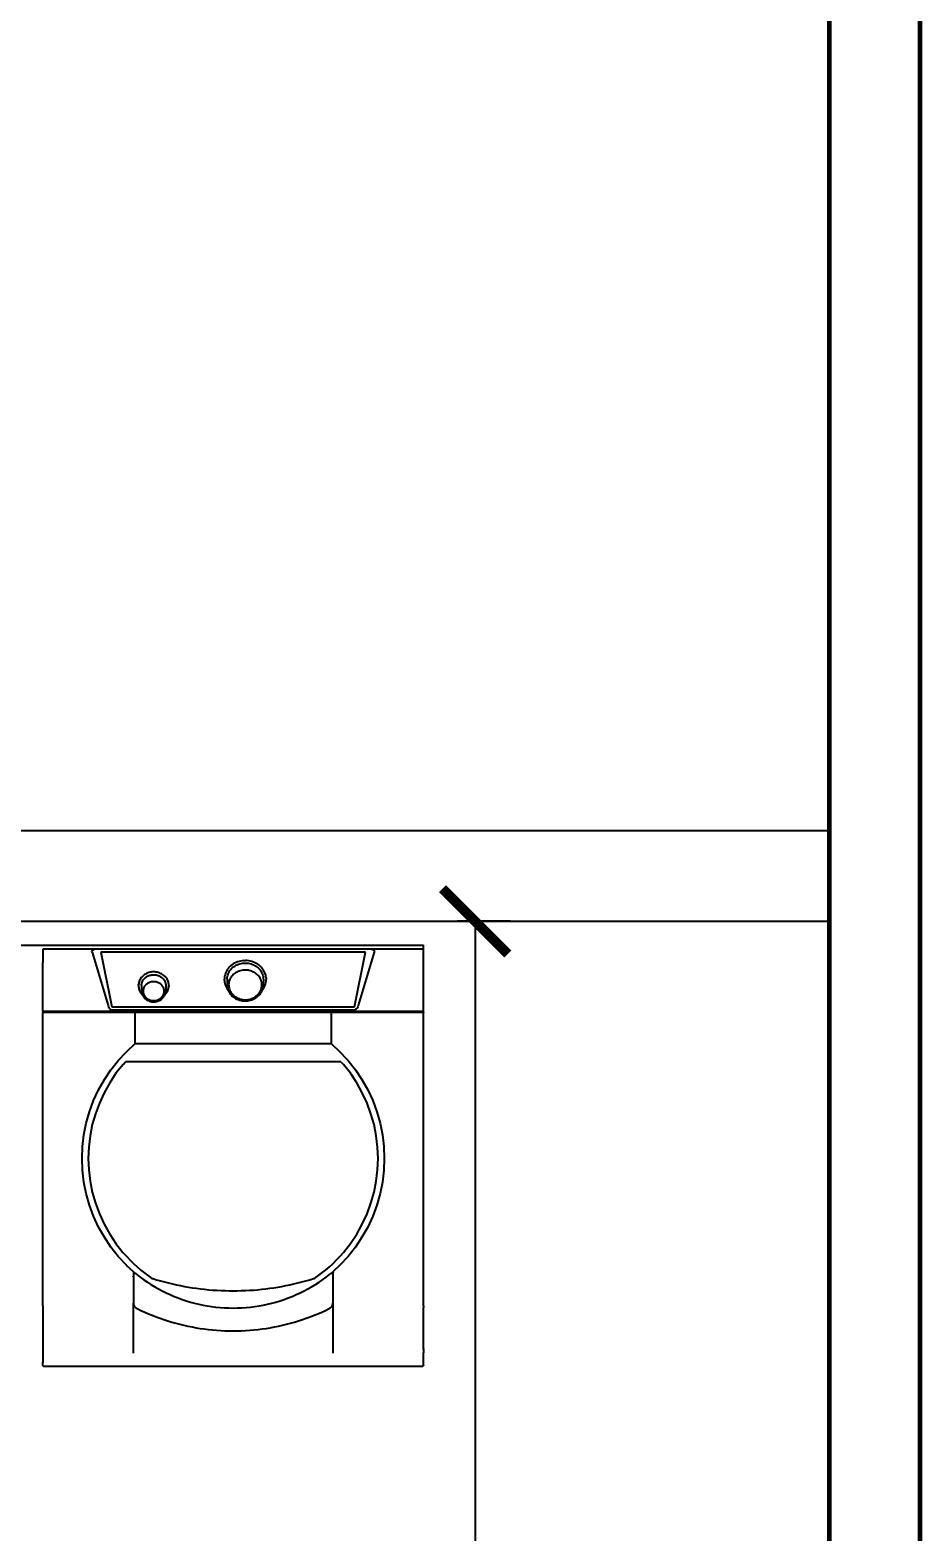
# Model space of a CAD drawing. Header units: metres. Extents: x 244.4 to 340.3, y -4.1 to 64.3.
# Drawn here: x 317.836 to 319.309, y 48.038 to 50.525 of the extents above; entities that cross this region are included whole.
import ezdxf

# ---------------------------------------------------------------- set-up
doc = ezdxf.new("R2010")
doc.units = ezdxf.units.M
doc.layers.get('Defpoints').update_dxf_attribs({"lineweight": 0})
doc.layers.add('A-WALL', color=6, linetype='Continuous', lineweight=60)
doc.layers.add('Edges', color=7, linetype='Continuous')
doc.styles.add('TEXTS', font='swissl.ttf')
doc.dimstyles.new('Copy of DIMTEXT', dxfattribs={"dimscale": 0.3, "dimtxt": 0.22, "dimasz": 0.18, "dimexe": 0.05, "dimexo": 0.05, "dimgap": 0.05, "dimtad": 0, "dimzin": 1, "dimdsep": 46, "dimtxsty": 'TEXTS', "dimblk": 'ARCHTICK', "dimcen": 0.1, "dimclrd": 256, "dimclre": 6, "dimclrt": 7, "dimadec": 0, "dimazin": 0, "dimtfac": 0.15, "dimtix": 1, "dimtofl": 0, "dimtmove": 1, "dimatfit": 3, "dimldrblk": 'OPEN', "dimfxl": 0, "dimtolj": 1, "dimtzin": 0, "dimarcsym": 0})

# ---------------------------------------------------------------- blocks, each defined once
blk = doc.blocks.new('Laundry Service Area pl')
at = {"layer": 'Edges'}
for p, q in [((4.1739, 3.0661), (4.8462, 3.0661)), ((4.2162, 3.0592), (4.2162, 3.0375)), ((4.2445, 3.0592), (4.2162, 3.0592)), ((4.2445, 3.0592), (4.2445, 3.0592)), ((4.3015, 3.0592), (4.2445, 3.0592)), ((4.2991, 3.0585), (4.3002, 3.059)), ((4.3002, 3.059), (4.3015, 3.0592)), ((4.7609, 3.0592), (4.3015, 3.0592)), ((4.7609, 3.0592), (4.7622, 3.059)), ((4.8245, 3.0592), (4.7609, 3.0592)), ((4.7622, 3.059), (4.7634, 3.0585)), ((4.8462, 3.0592), (4.8245, 3.0592)), ((4.8245, 3.0592), (4.8245, 3.0592)), ((4.8462, 3.0309), (4.8462, 3.0661)), ((4.2162, 3.0375), (4.2162, 3.0375)), ((4.2162, 2.9567), (4.2162, 3.0375)), ((4.2975, 3.0555), (4.2977, 3.0567)), ((4.2977, 3.0542), (4.2975, 3.0555)), ((4.2977, 3.0567), (4.2982, 3.0577)), ((4.2977, 3.0542), (4.3242, 2.9659)), ((4.2982, 3.0577), (4.2991, 3.0585)), ((4.3122, 3.0547), (4.3304, 2.9637)), ((4.3123, 3.0547), (4.3122, 3.0547)), ((4.3123, 3.0547), (4.3304, 2.9641)), ((4.7502, 3.0547), (4.3123, 3.0547)), ((4.5312, 3.0349), (4.529, 3.0334)), ((4.5335, 3.0362), (4.5312, 3.0349)), ((4.5359, 3.0374), (4.5335, 3.0362)), ((4.5383, 3.0384), (4.5359, 3.0374)), ((4.5379, 3.0337), (4.5401, 3.0345)), ((4.5409, 3.0392), (4.5383, 3.0384)), ((4.5401, 3.0345), (4.5423, 3.0352)), ((4.5435, 3.0398), (4.5409, 3.0392)), ((4.5423, 3.0352), (4.5445, 3.0358)), ((4.5462, 3.0403), (4.5435, 3.0398)), ((4.5445, 3.0358), (4.5469, 3.0362)), ((4.5489, 3.0405), (4.5462, 3.0403)), ((4.5469, 3.0362), (4.5492, 3.0364)), ((4.5489, 3.0405), (4.5516, 3.0406)), ((4.5492, 3.0364), (4.5512, 3.0365)), ((4.5512, 3.0365), (4.5516, 3.0365)), ((4.5543, 3.0405), (4.5516, 3.0406)), ((4.5516, 3.0365), (4.5539, 3.0364)), ((4.5539, 3.0364), (4.5562, 3.0361)), ((4.557, 3.0401), (4.5543, 3.0405)), ((4.5562, 3.0361), (4.5586, 3.0356)), ((4.5597, 3.0396), (4.557, 3.0401)), ((4.5586, 3.0356), (4.5608, 3.0351)), ((4.5623, 3.039), (4.5597, 3.0396)), ((4.5608, 3.0351), (4.563, 3.0343)), ((4.5648, 3.0381), (4.5623, 3.039)), ((4.563, 3.0343), (4.5651, 3.0334)), ((4.5673, 3.037), (4.5648, 3.0381)), ((4.5696, 3.0358), (4.5673, 3.037)), ((4.5719, 3.0345), (4.5696, 3.0358)), ((4.574, 3.0329), (4.5719, 3.0345)), ((4.732, 2.9637), (4.7502, 3.0547)), ((4.732, 2.9641), (4.7502, 3.0547)), ((4.7647, 3.0542), (4.7382, 2.9659)), ((4.7502, 3.0547), (4.7502, 3.0547)), ((4.7634, 3.0585), (4.7642, 3.0577)), ((4.7642, 3.0577), (4.7648, 3.0567)), ((4.7649, 3.0555), (4.7647, 3.0542)), ((4.7648, 3.0567), (4.7649, 3.0555)), ((4.3772, 3.0093), (4.3763, 3.0077)), ((4.3781, 3.0109), (4.3772, 3.0093)), ((4.3792, 3.0123), (4.3781, 3.0109)), ((4.3804, 3.0137), (4.3792, 3.0123)), ((4.3817, 3.015), (4.3804, 3.0137)), ((4.3832, 3.0162), (4.3817, 3.015)), ((4.3825, 3.0085), (4.3833, 3.0097)), ((4.3847, 3.0173), (4.3832, 3.0162)), ((4.3833, 3.0097), (4.3843, 3.0108)), ((4.3843, 3.0108), (4.3854, 3.0118)), ((4.3863, 3.0183), (4.3847, 3.0173)), ((4.3854, 3.0118), (4.3865, 3.0128)), ((4.388, 3.0192), (4.3863, 3.0183)), ((4.3865, 3.0128), (4.3877, 3.0137)), ((4.3877, 3.0137), (4.389, 3.0145)), ((4.3898, 3.02), (4.388, 3.0192)), ((4.389, 3.0145), (4.3904, 3.0152)), ((4.3917, 3.0206), (4.3898, 3.02)), ((4.3904, 3.0152), (4.3918, 3.0158)), ((4.3936, 3.0211), (4.3917, 3.0206)), ((4.3918, 3.0158), (4.3933, 3.0163)), ((4.3933, 3.0163), (4.3948, 3.0166)), ((4.3955, 3.0214), (4.3936, 3.0211)), ((4.3948, 3.0166), (4.3963, 3.0169)), ((4.3974, 3.0217), (4.3955, 3.0214)), ((4.3963, 3.0169), (4.3979, 3.0171)), ((4.3994, 3.0217), (4.3974, 3.0217)), ((4.3979, 3.0171), (4.3995, 3.0172)), ((4.4014, 3.0217), (4.3994, 3.0217)), ((4.3995, 3.0172), (4.401, 3.0171)), ((4.401, 3.0171), (4.4026, 3.017)), ((4.4033, 3.0215), (4.4014, 3.0217)), ((4.4026, 3.017), (4.4041, 3.0167)), ((4.4053, 3.0212), (4.4033, 3.0215)), ((4.4041, 3.0167), (4.4056, 3.0163)), ((4.4072, 3.0207), (4.4053, 3.0212)), ((4.4056, 3.0163), (4.4071, 3.0159)), ((4.4071, 3.0159), (4.4085, 3.0153)), ((4.409, 3.0201), (4.4072, 3.0207)), ((4.4085, 3.0153), (4.4099, 3.0146)), ((4.4108, 3.0194), (4.409, 3.0201)), ((4.4099, 3.0146), (4.4112, 3.0138)), ((4.4126, 3.0185), (4.4108, 3.0194)), ((4.4112, 3.0138), (4.4125, 3.013)), ((4.4125, 3.013), (4.4136, 3.012)), ((4.4142, 3.0176), (4.4126, 3.0185)), ((4.4136, 3.012), (4.4147, 3.011)), ((4.4158, 3.0165), (4.4142, 3.0176)), ((4.4147, 3.011), (4.4157, 3.0099)), ((4.4157, 3.0099), (4.4166, 3.0088)), ((4.4172, 3.0153), (4.4158, 3.0165)), ((4.4186, 3.014), (4.4172, 3.0153)), ((4.4198, 3.0126), (4.4186, 3.014)), ((4.4209, 3.0112), (4.4198, 3.0126)), ((4.4219, 3.0096), (4.4209, 3.0112)), ((4.4227, 3.008), (4.4219, 3.0096)), ((4.5167, 3.0124), (4.5166, 3.01)), ((4.5167, 3.0076), (4.5166, 3.01)), ((4.5171, 3.0148), (4.5167, 3.0124)), ((4.5177, 3.0172), (4.5171, 3.0148)), ((4.5184, 3.0195), (4.5177, 3.0172)), ((4.5194, 3.0218), (4.5184, 3.0195)), ((4.5206, 3.024), (4.5194, 3.0218)), ((4.5219, 3.0261), (4.5206, 3.024)), ((4.5212, 3.0099), (4.5213, 3.012)), ((4.5212, 3.0096), (4.5212, 3.0099)), ((4.5212, 3.0096), (4.5212, 3.001)), ((4.5213, 3.012), (4.5216, 3.0141)), ((4.5216, 3.0141), (4.5221, 3.0162)), ((4.5235, 3.0281), (4.5219, 3.0261)), ((4.5221, 3.0162), (4.5228, 3.0182)), ((4.5228, 3.0182), (4.5236, 3.0202)), ((4.5252, 3.03), (4.5235, 3.0281)), ((4.5236, 3.0202), (4.5246, 3.0221)), ((4.5246, 3.0221), (4.5258, 3.0239)), ((4.527, 3.0318), (4.5252, 3.03)), ((4.5259, 3.0099), (4.5252, 3.0081)), ((4.5258, 3.0239), (4.5271, 3.0257)), ((4.5269, 3.0117), (4.5259, 3.0099)), ((4.5279, 3.0133), (4.5269, 3.0117)), ((4.529, 3.0334), (4.527, 3.0318)), ((4.5271, 3.0257), (4.5286, 3.0273)), ((4.5292, 3.0149), (4.5279, 3.0133)), ((4.5286, 3.0273), (4.5302, 3.0288)), ((4.5305, 3.0164), (4.5292, 3.0149)), ((4.5302, 3.0288), (4.532, 3.0302)), ((4.532, 3.0178), (4.5305, 3.0164)), ((4.532, 3.0302), (4.5339, 3.0315)), ((4.5336, 3.0191), (4.532, 3.0178)), ((4.5353, 3.0203), (4.5336, 3.0191)), ((4.5339, 3.0315), (4.5358, 3.0327)), ((4.5371, 3.0214), (4.5353, 3.0203)), ((4.5358, 3.0327), (4.5379, 3.0337)), ((4.539, 3.0223), (4.5371, 3.0214)), ((4.541, 3.0231), (4.539, 3.0223)), ((4.543, 3.0237), (4.541, 3.0231)), ((4.5451, 3.0242), (4.543, 3.0237)), ((4.5472, 3.0246), (4.5451, 3.0242)), ((4.5494, 3.0248), (4.5472, 3.0246)), ((4.5515, 3.0248), (4.5494, 3.0248)), ((4.5537, 3.0247), (4.5515, 3.0248)), ((4.5558, 3.0245), (4.5537, 3.0247)), ((4.5579, 3.0241), (4.5558, 3.0245)), ((4.56, 3.0235), (4.5579, 3.0241)), ((4.562, 3.0229), (4.56, 3.0235)), ((4.564, 3.022), (4.562, 3.0229)), ((4.5659, 3.0211), (4.564, 3.022)), ((4.5651, 3.0334), (4.5672, 3.0323)), ((4.5676, 3.02), (4.5659, 3.0211)), ((4.5672, 3.0323), (4.5691, 3.0312)), ((4.5693, 3.0188), (4.5676, 3.02)), ((4.5691, 3.0312), (4.571, 3.0298)), ((4.5709, 3.0174), (4.5693, 3.0188)), ((4.5723, 3.016), (4.5709, 3.0174)), ((4.571, 3.0298), (4.5727, 3.0284)), ((4.5736, 3.0145), (4.5723, 3.016)), ((4.5727, 3.0284), (4.5743, 3.0268)), ((4.5748, 3.0128), (4.5736, 3.0145)), ((4.576, 3.0313), (4.574, 3.0329)), ((4.5743, 3.0268), (4.5757, 3.0252)), ((4.5759, 3.0112), (4.5748, 3.0128)), ((4.5757, 3.0252), (4.577, 3.0234)), ((4.5767, 3.0094), (4.5759, 3.0112)), ((4.5778, 3.0295), (4.576, 3.0313)), ((4.5775, 3.0076), (4.5767, 3.0094)), ((4.577, 3.0234), (4.5781, 3.0215)), ((4.5794, 3.0275), (4.5778, 3.0295)), ((4.5781, 3.0215), (4.5791, 3.0196)), ((4.5791, 3.0196), (4.5799, 3.0176)), ((4.5809, 3.0255), (4.5794, 3.0275)), ((4.5799, 3.0176), (4.5805, 3.0156)), ((4.5805, 3.0156), (4.5809, 3.0135)), ((4.5822, 3.0234), (4.5809, 3.0255)), ((4.5809, 3.0135), (4.5811, 3.0114)), ((4.5811, 3.0114), (4.5812, 3.0093)), ((4.5812, 3.0093), (4.5811, 3.0025)), ((4.5833, 3.0211), (4.5822, 3.0234)), ((4.5842, 3.0189), (4.5833, 3.0211)), ((4.585, 3.0165), (4.5842, 3.0189)), ((4.5855, 3.0141), (4.585, 3.0165)), ((4.5857, 3.0117), (4.5855, 3.0141)), ((4.5857, 3.0117), (4.5858, 3.0093)), ((4.5857, 3.0068), (4.5858, 3.0093)), ((4.8462, 3.0309), (4.8462, 3.0309)), ((4.8462, 2.9567), (4.8462, 3.0309)), ((4.3745, 2.9991), (4.3746, 3.0009)), ((4.3745, 2.9991), (4.3746, 2.9973)), ((4.3748, 3.0026), (4.3746, 3.0009)), ((4.3746, 2.9973), (4.3749, 2.9956)), ((4.3752, 3.0043), (4.3748, 3.0026)), ((4.3749, 2.9956), (4.3753, 2.9939)), ((4.3757, 3.006), (4.3752, 3.0043)), ((4.3753, 2.9939), (4.3758, 2.9922)), ((4.3763, 3.0077), (4.3757, 3.006)), ((4.3758, 2.9922), (4.3765, 2.9905)), ((4.3765, 2.9905), (4.3773, 2.9889)), ((4.3773, 2.9889), (4.3783, 2.9874)), ((4.3783, 2.9874), (4.3794, 2.9859)), ((4.3794, 2.9859), (4.3807, 2.9846)), ((4.3796, 2.9991), (4.3797, 3.0005)), ((4.3796, 2.9991), (4.3796, 2.9902)), ((4.3796, 2.9902), (4.3797, 2.9888)), ((4.3797, 3.0005), (4.3798, 3.0019)), ((4.3797, 2.9888), (4.3799, 2.9874)), ((4.3798, 3.0019), (4.3801, 3.0033)), ((4.3799, 2.9874), (4.3802, 2.986)), ((4.3801, 3.0033), (4.3805, 3.0047)), ((4.3802, 2.9859), (4.3802, 2.986)), ((4.3802, 2.9859), (4.3807, 2.9846)), ((4.3805, 3.0047), (4.3811, 3.006)), ((4.3807, 2.9846), (4.3812, 2.9833)), ((4.3811, 3.006), (4.3817, 3.0073)), ((4.3817, 3.0073), (4.3825, 3.0085)), ((4.3822, 2.991), (4.3821, 2.9898)), ((4.3821, 2.9898), (4.3822, 2.9885)), ((4.3823, 2.9922), (4.3822, 2.991)), ((4.3822, 2.9885), (4.3824, 2.9873)), ((4.3826, 2.9934), (4.3823, 2.9922)), ((4.3824, 2.9873), (4.3826, 2.9861)), ((4.3829, 2.9946), (4.3826, 2.9934)), ((4.3826, 2.9861), (4.383, 2.9849)), ((4.3834, 2.9958), (4.3829, 2.9946)), ((4.383, 2.9849), (4.3835, 2.9838)), ((4.384, 2.9969), (4.3834, 2.9958)), ((4.3846, 2.998), (4.384, 2.9969)), ((4.3854, 2.999), (4.3846, 2.998)), ((4.3862, 3), (4.3854, 2.999)), ((4.3871, 3.0009), (4.3862, 3)), ((4.3881, 3.0017), (4.3871, 3.0009)), ((4.3892, 3.0025), (4.3881, 3.0017)), ((4.3904, 3.0032), (4.3892, 3.0025)), ((4.3915, 3.0038), (4.3904, 3.0032)), ((4.3928, 3.0043), (4.3915, 3.0038)), ((4.3941, 3.0047), (4.3928, 3.0043)), ((4.3954, 3.0051), (4.3941, 3.0047)), ((4.3967, 3.0053), (4.3954, 3.0051)), ((4.3981, 3.0055), (4.3967, 3.0053)), ((4.3995, 3.0055), (4.3981, 3.0055)), ((4.4008, 3.0055), (4.3995, 3.0055)), ((4.4022, 3.0054), (4.4008, 3.0055)), ((4.4036, 3.0051), (4.4022, 3.0054)), ((4.4049, 3.0048), (4.4036, 3.0051)), ((4.4062, 3.0044), (4.4049, 3.0048)), ((4.4074, 3.0039), (4.4062, 3.0044)), ((4.4086, 3.0033), (4.4074, 3.0039)), ((4.4098, 3.0026), (4.4086, 3.0033)), ((4.4109, 3.0019), (4.4098, 3.0026)), ((4.4119, 3.001), (4.4109, 3.0019)), ((4.4128, 3.0002), (4.4119, 3.001)), ((4.4137, 2.9992), (4.4128, 3.0002)), ((4.4145, 2.9982), (4.4137, 2.9992)), ((4.4151, 2.9971), (4.4145, 2.9982)), ((4.4157, 2.996), (4.4151, 2.9971)), ((4.4162, 2.9949), (4.4157, 2.996)), ((4.4158, 2.984), (4.4163, 2.9852)), ((4.4166, 2.9937), (4.4162, 2.9949)), ((4.4163, 2.9852), (4.4167, 2.9864)), ((4.4166, 3.0088), (4.4174, 3.0075)), ((4.4169, 2.9925), (4.4166, 2.9937)), ((4.4167, 2.9864), (4.4169, 2.9876)), ((4.417, 2.9912), (4.4169, 2.9925)), ((4.4169, 2.9876), (4.4171, 2.9888)), ((4.4171, 2.99), (4.417, 2.9912)), ((4.4171, 2.9888), (4.4171, 2.99)), ((4.4174, 3.0075), (4.418, 3.0063)), ((4.418, 3.0063), (4.4186, 3.005)), ((4.4181, 2.9835), (4.4185, 2.9845)), ((4.4185, 2.9845), (4.4188, 2.9848)), ((4.4185, 2.9845), (4.4187, 2.9848)), ((4.4186, 3.005), (4.419, 3.0036)), ((4.4187, 2.9848), (4.4191, 2.9862)), ((4.4188, 2.9848), (4.42, 2.9862)), ((4.419, 3.0036), (4.4193, 3.0022)), ((4.4191, 2.9863), (4.4194, 2.9877)), ((4.4191, 2.9862), (4.4191, 2.9863)), ((4.4193, 3.0022), (4.4195, 3.0008)), ((4.4194, 2.9877), (4.4196, 2.9891)), ((4.4195, 3.0008), (4.4196, 2.9994)), ((4.4196, 2.9994), (4.4196, 2.9993)), ((4.4196, 2.9993), (4.4196, 2.9905)), ((4.4196, 2.9905), (4.4196, 2.9891)), ((4.42, 2.9862), (4.4211, 2.9877)), ((4.4211, 2.9877), (4.4221, 2.9893)), ((4.4221, 2.9893), (4.4229, 2.9909)), ((4.4234, 3.0064), (4.4227, 3.008)), ((4.4229, 2.9909), (4.4235, 2.9925)), ((4.424, 3.0047), (4.4234, 3.0064)), ((4.4235, 2.9925), (4.4241, 2.9942)), ((4.4244, 3.003), (4.424, 3.0047)), ((4.4241, 2.9942), (4.4244, 2.996)), ((4.4246, 3.0012), (4.4244, 3.003)), ((4.4244, 2.996), (4.4247, 2.9977)), ((4.4247, 2.9995), (4.4246, 3.0012)), ((4.4247, 2.9995), (4.4247, 2.9977)), ((4.5167, 3.0076), (4.517, 3.0051)), ((4.517, 3.0051), (4.5175, 3.0028)), ((4.5175, 3.0028), (4.5182, 3.0004)), ((4.5182, 3.0004), (4.5191, 2.9981)), ((4.5191, 2.9981), (4.5202, 2.9959)), ((4.5202, 2.9959), (4.5215, 2.9938)), ((4.5212, 3.001), (4.5213, 2.9989)), ((4.5213, 2.9989), (4.5215, 2.9968)), ((4.5215, 2.9968), (4.522, 2.9947)), ((4.5215, 2.9938), (4.5229, 2.9918)), ((4.522, 2.9947), (4.522, 2.9946)), ((4.522, 2.9946), (4.5226, 2.9927)), ((4.5226, 2.9926), (4.5226, 2.9927)), ((4.5226, 2.9926), (4.5229, 2.9918)), ((4.5229, 2.9918), (4.523, 2.9917)), ((4.523, 2.9917), (4.5234, 2.9906)), ((4.5234, 2.9906), (4.5244, 2.9887)), ((4.5238, 3.0025), (4.5237, 3.0005)), ((4.5237, 3.0005), (4.5238, 2.9986)), ((4.5241, 3.0044), (4.5238, 3.0025)), ((4.5238, 2.9986), (4.524, 2.9967)), ((4.524, 2.9967), (4.5244, 2.9948)), ((4.5246, 3.0063), (4.5241, 3.0044)), ((4.5244, 2.9948), (4.525, 2.9929)), ((4.5244, 2.9887), (4.5244, 2.9886)), ((4.5244, 2.9886), (4.5255, 2.9868)), ((4.5252, 3.0081), (4.5246, 3.0063)), ((4.525, 2.9929), (4.5257, 2.9911)), ((4.5255, 2.9868), (4.5256, 2.9868)), ((4.5256, 2.9868), (4.5268, 2.9851)), ((4.5257, 2.9911), (4.5266, 2.9893)), ((4.5266, 2.9893), (4.5276, 2.9876)), ((4.5268, 2.9851), (4.5282, 2.9834)), ((4.5276, 2.9876), (4.5288, 2.986)), ((4.5288, 2.986), (4.5301, 2.9845)), ((4.5301, 2.9845), (4.5315, 2.9831)), ((4.5719, 2.9841), (4.5733, 2.9856)), ((4.5733, 2.9856), (4.5745, 2.9871)), ((4.5738, 2.9829), (4.5752, 2.9845)), ((4.5745, 2.9871), (4.5756, 2.9888)), ((4.5752, 2.9845), (4.5753, 2.9846)), ((4.5753, 2.9846), (4.5765, 2.9862)), ((4.5756, 2.9888), (4.5765, 2.9906)), ((4.5765, 2.9906), (4.5773, 2.9924)), ((4.5765, 2.9862), (4.5766, 2.9863)), ((4.5766, 2.9863), (4.5778, 2.9881)), ((4.5773, 2.9924), (4.5779, 2.9942)), ((4.578, 3.0057), (4.5775, 3.0076)), ((4.5778, 2.9881), (4.5788, 2.99)), ((4.5779, 2.9942), (4.5783, 2.9961)), ((4.5784, 3.0038), (4.578, 3.0057)), ((4.5783, 2.9961), (4.5786, 2.998)), ((4.5787, 3.0019), (4.5784, 3.0038)), ((4.5786, 2.998), (4.5787, 3)), ((4.5787, 3), (4.5787, 3.0019)), ((4.5788, 2.99), (4.5796, 2.9919)), ((4.5796, 2.992), (4.5803, 2.994)), ((4.5796, 2.992), (4.5805, 2.9932)), ((4.5796, 2.992), (4.5796, 2.9919)), ((4.5808, 2.9962), (4.5803, 2.9941)), ((4.5803, 2.9941), (4.5803, 2.994)), ((4.5805, 2.9932), (4.5819, 2.9953)), ((4.5808, 2.9962), (4.5811, 2.9982)), ((4.5811, 3.0025), (4.5811, 3.0024)), ((4.5812, 3.0006), (4.5811, 3.0024)), ((4.5812, 3.0003), (4.5811, 2.9983)), ((4.5811, 2.9982), (4.5811, 2.9983)), ((4.5812, 3.0006), (4.5812, 3.0004)), ((4.5812, 3.0004), (4.5812, 3.0003)), ((4.5819, 2.9953), (4.583, 2.9975)), ((4.583, 2.9975), (4.584, 2.9997)), ((4.584, 2.9997), (4.5848, 3.0021)), ((4.5848, 3.0021), (4.5853, 3.0044)), ((4.5853, 3.0044), (4.5857, 3.0068)), ((4.3242, 2.9659), (4.3248, 2.9642)), ((4.3248, 2.9642), (4.3256, 2.9625)), ((4.3256, 2.9625), (4.3266, 2.9611)), ((4.3266, 2.9611), (4.3275, 2.9601)), ((4.3275, 2.9601), (4.3285, 2.9594)), ((4.3285, 2.9594), (4.3294, 2.9592)), ((4.3304, 2.9641), (4.732, 2.9641)), ((4.3304, 2.9637), (4.3304, 2.9641)), ((4.3304, 2.9637), (4.732, 2.9637)), ((4.3812, 2.9833), (4.3819, 2.982)), ((4.3819, 2.982), (4.382, 2.9819)), ((4.382, 2.9819), (4.3827, 2.9808)), ((4.3827, 2.9808), (4.3828, 2.9807)), ((4.3828, 2.9807), (4.3836, 2.9796)), ((4.3835, 2.9838), (4.3841, 2.9827)), ((4.3836, 2.9796), (4.3845, 2.9785)), ((4.3841, 2.9827), (4.3848, 2.9816)), ((4.3845, 2.9785), (4.3856, 2.9775)), ((4.3848, 2.9816), (4.3855, 2.9806)), ((4.3855, 2.9806), (4.3864, 2.9796)), ((4.3856, 2.9775), (4.3868, 2.9766)), ((4.3864, 2.9796), (4.3873, 2.9787)), ((4.3868, 2.9766), (4.3868, 2.9765)), ((4.3868, 2.9765), (4.388, 2.9757)), ((4.3873, 2.9787), (4.3884, 2.9779)), ((4.388, 2.9757), (4.3881, 2.9757)), ((4.3881, 2.9757), (4.3894, 2.9749)), ((4.3884, 2.9779), (4.3894, 2.9772)), ((4.3894, 2.9772), (4.3906, 2.9765)), ((4.3894, 2.9749), (4.3907, 2.9742)), ((4.3906, 2.9765), (4.3918, 2.9759)), ((4.3907, 2.9742), (4.3922, 2.9736)), ((4.3918, 2.9759), (4.393, 2.9754)), ((4.3922, 2.9736), (4.3936, 2.9732)), ((4.393, 2.9754), (4.3943, 2.975)), ((4.3936, 2.9732), (4.3951, 2.9728)), ((4.3943, 2.975), (4.3957, 2.9746)), ((4.3951, 2.9728), (4.3967, 2.9725)), ((4.3957, 2.9746), (4.397, 2.9744)), ((4.3967, 2.9725), (4.3982, 2.9724)), ((4.397, 2.9744), (4.3984, 2.9743)), ((4.3982, 2.9724), (4.3998, 2.9723)), ((4.3984, 2.9743), (4.3998, 2.9742)), ((4.3998, 2.9742), (4.4011, 2.9743)), ((4.3998, 2.9723), (4.4013, 2.9724)), ((4.4011, 2.9743), (4.4025, 2.9745)), ((4.4013, 2.9724), (4.4029, 2.9726)), ((4.4025, 2.9745), (4.4038, 2.9747)), ((4.4029, 2.9726), (4.4044, 2.9729)), ((4.4038, 2.9747), (4.4052, 2.975)), ((4.4044, 2.9729), (4.4059, 2.9733)), ((4.4052, 2.975), (4.4064, 2.9755)), ((4.4059, 2.9733), (4.4074, 2.9738)), ((4.4064, 2.9755), (4.4077, 2.976)), ((4.4074, 2.9738), (4.4088, 2.9744)), ((4.4077, 2.976), (4.4089, 2.9766)), ((4.4088, 2.9744), (4.4101, 2.975)), ((4.4089, 2.9766), (4.41, 2.9773)), ((4.41, 2.9773), (4.4111, 2.9781)), ((4.4101, 2.975), (4.4102, 2.9751)), ((4.4102, 2.9751), (4.4114, 2.9758)), ((4.4111, 2.9781), (4.4121, 2.9789)), ((4.4115, 2.9759), (4.4114, 2.9758)), ((4.4115, 2.9759), (4.4127, 2.9767)), ((4.4121, 2.9789), (4.413, 2.9798)), ((4.4127, 2.9767), (4.4138, 2.9777)), ((4.413, 2.9798), (4.4139, 2.9808)), ((4.4138, 2.9777), (4.4149, 2.9787)), ((4.4139, 2.9808), (4.4146, 2.9818)), ((4.4146, 2.9818), (4.4153, 2.9829)), ((4.4149, 2.9787), (4.4158, 2.9798)), ((4.4153, 2.9829), (4.4158, 2.984)), ((4.4158, 2.9798), (4.4159, 2.9798)), ((4.4159, 2.9798), (4.4166, 2.981)), ((4.4166, 2.981), (4.4167, 2.981)), ((4.4167, 2.981), (4.4175, 2.9822)), ((4.4175, 2.9822), (4.4181, 2.9835)), ((4.5282, 2.9834), (4.5298, 2.9818)), ((4.5298, 2.9818), (4.5315, 2.9804)), ((4.5315, 2.9831), (4.5331, 2.9817)), ((4.5315, 2.9804), (4.5333, 2.9791)), ((4.5331, 2.9817), (4.5348, 2.9805)), ((4.5333, 2.9791), (4.5353, 2.9779)), ((4.5348, 2.9805), (4.5366, 2.9794)), ((4.5353, 2.9778), (4.5353, 2.9779)), ((4.5353, 2.9778), (4.5374, 2.9768)), ((4.5366, 2.9794), (4.5384, 2.9785)), ((4.5374, 2.9768), (4.5395, 2.9759)), ((4.5384, 2.9785), (4.5404, 2.9776)), ((4.5395, 2.9759), (4.5417, 2.9752)), ((4.5404, 2.9776), (4.5424, 2.9769)), ((4.5417, 2.9752), (4.5439, 2.9746)), ((4.5424, 2.9769), (4.5445, 2.9764)), ((4.5439, 2.9746), (4.5462, 2.9741)), ((4.5445, 2.9764), (4.5466, 2.976)), ((4.5462, 2.9741), (4.5485, 2.9739)), ((4.5466, 2.976), (4.5487, 2.9757)), ((4.5485, 2.9739), (4.5509, 2.9738)), ((4.5487, 2.9757), (4.5509, 2.9756)), ((4.5509, 2.9756), (4.5531, 2.9757)), ((4.5509, 2.9738), (4.5532, 2.9738)), ((4.5531, 2.9757), (4.5552, 2.9759)), ((4.5532, 2.9738), (4.5555, 2.974)), ((4.5552, 2.9759), (4.5573, 2.9763)), ((4.5555, 2.974), (4.5579, 2.9744)), ((4.5573, 2.9763), (4.5594, 2.9768)), ((4.5579, 2.9744), (4.5601, 2.975)), ((4.5594, 2.9768), (4.5614, 2.9774)), ((4.5601, 2.975), (4.5623, 2.9757)), ((4.5614, 2.9774), (4.5634, 2.9782)), ((4.5623, 2.9757), (4.5645, 2.9765)), ((4.5634, 2.9782), (4.5653, 2.9791)), ((4.5645, 2.9765), (4.5665, 2.9775)), ((4.5653, 2.9791), (4.5671, 2.9802)), ((4.5665, 2.9775), (4.5685, 2.9787)), ((4.5671, 2.9802), (4.5688, 2.9814)), ((4.5685, 2.9787), (4.5704, 2.98)), ((4.5685, 2.9787), (4.5685, 2.9787)), ((4.5688, 2.9814), (4.5704, 2.9826)), ((4.5704, 2.9826), (4.5719, 2.9841)), ((4.5704, 2.98), (4.5722, 2.9814)), ((4.5722, 2.9814), (4.5738, 2.9829)), ((4.732, 2.9637), (4.732, 2.9641)), ((4.7339, 2.9594), (4.733, 2.9592)), ((4.7349, 2.9601), (4.7339, 2.9594)), ((4.7359, 2.9611), (4.7349, 2.9601)), ((4.7368, 2.9625), (4.7359, 2.9611)), ((4.7376, 2.9642), (4.7368, 2.9625)), ((4.7382, 2.9659), (4.7376, 2.9642)), ((4.2162, 2.9567), (4.8462, 2.9567)), ((4.2162, 2.9567), (4.2162, 2.9555)), ((4.2162, 2.9555), (4.2162, 2.9544)), ((4.2162, 2.9544), (4.2163, 2.9547)), ((4.2162, 2.9542), (4.2162, 2.9544)), ((4.2162, 2.9542), (4.2162, 2.9527)), ((4.2162, 2.4689), (4.2162, 2.9527)), ((4.2163, 2.9547), (4.2165, 2.9549)), ((4.2165, 2.9549), (4.2167, 2.9551)), ((4.2167, 2.9551), (4.217, 2.9552)), ((4.217, 2.9552), (4.2172, 2.9552)), ((4.2172, 2.9552), (4.3688, 2.9552)), ((4.3294, 2.9592), (4.733, 2.9592)), ((4.3688, 2.9552), (4.6937, 2.9552)), ((4.3688, 2.9031), (4.3688, 2.9552)), ((4.6937, 2.9552), (4.8452, 2.9552)), ((4.6937, 2.9031), (4.6937, 2.9552)), ((4.8455, 2.9552), (4.8452, 2.9552)), ((4.8455, 2.9552), (4.8457, 2.9551)), ((4.8459, 2.9549), (4.8457, 2.9551)), ((4.8459, 2.9549), (4.8461, 2.9547)), ((4.8462, 2.9544), (4.8461, 2.9547)), ((4.8462, 2.9554), (4.8462, 2.9567)), ((4.8462, 2.9544), (4.8462, 2.9554)), ((4.8462, 2.9544), (4.8462, 2.9542)), ((4.8462, 2.9525), (4.8462, 2.9542)), ((4.8462, 2.4689), (4.8462, 2.9525)), ((4.3411, 2.8753), (4.3544, 2.8897)), ((4.3544, 2.8897), (4.3688, 2.9031)), ((4.3688, 2.9031), (4.48, 2.9031)), ((4.48, 2.9031), (4.6937, 2.9031)), ((4.6937, 2.9029), (4.6937, 2.9031)), ((4.6937, 2.9029), (4.708, 2.8897)), ((4.708, 2.8897), (4.7179, 2.879)), ((4.318, 2.8436), (4.3289, 2.8599)), ((4.3289, 2.8599), (4.3393, 2.8731)), ((4.3489, 2.8687), (4.3372, 2.8539)), ((4.3393, 2.8731), (4.3411, 2.8753)), ((4.3489, 2.8687), (4.3529, 2.8731)), ((4.7095, 2.8731), (4.3529, 2.8731)), ((4.7095, 2.8731), (4.7136, 2.8687)), ((4.7252, 2.8539), (4.7136, 2.8687)), ((4.7179, 2.879), (4.7213, 2.8753)), ((4.7213, 2.8753), (4.7231, 2.8731)), ((4.7231, 2.8731), (4.7335, 2.8599)), ((4.7335, 2.8599), (4.7444, 2.8436)), ((4.3084, 2.8264), (4.318, 2.8436)), ((4.3268, 2.8382), (4.3176, 2.8218)), ((4.3372, 2.8539), (4.3268, 2.8382)), ((4.7357, 2.8382), (4.7252, 2.8539)), ((4.7449, 2.8218), (4.7357, 2.8382)), ((4.7444, 2.8436), (4.754, 2.8264)), ((4.3002, 2.8086), (4.3084, 2.8264)), ((4.3176, 2.8218), (4.3097, 2.8047)), ((4.7528, 2.8047), (4.7449, 2.8218)), ((4.754, 2.8264), (4.7622, 2.8086)), ((4.2881, 2.7713), (4.2934, 2.7902)), ((4.2934, 2.7902), (4.3002, 2.8086)), ((4.3032, 2.787), (4.298, 2.7689)), ((4.3097, 2.8047), (4.3032, 2.787)), ((4.7593, 2.787), (4.7528, 2.8047)), ((4.7644, 2.7689), (4.7593, 2.787)), ((4.7622, 2.8086), (4.769, 2.7902)), ((4.769, 2.7902), (4.7743, 2.7713)), ((4.2843, 2.752), (4.2881, 2.7713)), ((4.298, 2.7689), (4.2944, 2.7504)), ((4.7681, 2.7504), (4.7644, 2.7689)), ((4.7743, 2.7713), (4.7782, 2.752)), ((4.282, 2.7326), (4.2843, 2.752)), ((4.2944, 2.7504), (4.2922, 2.7317)), ((4.7703, 2.7317), (4.7681, 2.7504)), ((4.7782, 2.752), (4.7805, 2.7326)), ((4.2812, 2.7129), (4.282, 2.7326)), ((4.282, 2.6933), (4.2812, 2.7129)), ((4.2922, 2.7317), (4.2914, 2.7129)), ((4.2914, 2.7129), (4.2922, 2.6941)), ((4.771, 2.7129), (4.7703, 2.7317)), ((4.7703, 2.6941), (4.771, 2.7129)), ((4.7805, 2.7326), (4.7812, 2.7129)), ((4.7812, 2.7129), (4.7805, 2.6933)), ((4.2843, 2.6738), (4.282, 2.6933)), ((4.2922, 2.6941), (4.2944, 2.6754)), ((4.7681, 2.6754), (4.7703, 2.6941)), ((4.7805, 2.6933), (4.7782, 2.6738)), ((4.2881, 2.6546), (4.2843, 2.6738)), ((4.2944, 2.6754), (4.298, 2.657)), ((4.7644, 2.657), (4.7681, 2.6754)), ((4.7782, 2.6738), (4.7743, 2.6546)), ((4.2934, 2.6357), (4.2881, 2.6546)), ((4.298, 2.657), (4.3032, 2.6388)), ((4.3032, 2.6388), (4.3097, 2.6212)), ((4.7528, 2.6212), (4.7593, 2.6388)), ((4.7593, 2.6388), (4.7644, 2.657)), ((4.7743, 2.6546), (4.769, 2.6357)), ((4.3002, 2.6173), (4.2934, 2.6357)), ((4.3084, 2.5994), (4.3002, 2.6173)), ((4.3097, 2.6212), (4.3176, 2.6041)), ((4.7449, 2.6041), (4.7528, 2.6212)), ((4.7622, 2.6173), (4.754, 2.5994)), ((4.769, 2.6357), (4.7622, 2.6173)), ((4.318, 2.5823), (4.3084, 2.5994)), ((4.3176, 2.6041), (4.3268, 2.5876)), ((4.3268, 2.5876), (4.3372, 2.572)), ((4.7252, 2.572), (4.7357, 2.5876)), ((4.7357, 2.5876), (4.7449, 2.6041)), ((4.754, 2.5994), (4.7444, 2.5823)), ((4.3289, 2.566), (4.318, 2.5823)), ((4.3411, 2.5506), (4.3289, 2.566)), ((4.3372, 2.572), (4.3487, 2.5574)), ((4.7137, 2.5574), (4.7252, 2.572)), ((4.7335, 2.566), (4.7213, 2.5506)), ((4.7444, 2.5823), (4.7335, 2.566)), ((4.3544, 2.5361), (4.3411, 2.5506)), ((4.3487, 2.5574), (4.3544, 2.551)), ((4.3544, 2.551), (4.3601, 2.545)), ((4.3601, 2.545), (4.366, 2.5392)), ((4.366, 2.5392), (4.3721, 2.5336)), ((4.6904, 2.5336), (4.6965, 2.5392)), ((4.6965, 2.5392), (4.7024, 2.545)), ((4.7024, 2.545), (4.7081, 2.551)), ((4.7213, 2.5506), (4.708, 2.5361)), ((4.7081, 2.551), (4.7137, 2.5574)), ((4.3544, 2.5361), (4.3547, 2.5358)), ((4.3662, 2.5252), (4.3547, 2.5358)), ((4.3655, 2.5242), (4.3662, 2.5234)), ((4.3662, 2.5176), (4.3655, 2.5184)), ((4.3662, 2.5252), (4.3664, 2.5251)), ((4.3662, 2.5252), (4.3662, 2.5234)), ((4.3662, 2.5234), (4.3662, 2.5176)), ((4.3662, 2.5176), (4.3662, 2.4731)), ((4.3669, 2.5246), (4.3664, 2.5251)), ((4.3669, 2.5247), (4.3677, 2.524)), ((4.3669, 2.5246), (4.3677, 2.524)), ((4.3677, 2.524), (4.3687, 2.5232)), ((4.3687, 2.5232), (4.3699, 2.5222)), ((4.3699, 2.5222), (4.3712, 2.5212)), ((4.3712, 2.5212), (4.3718, 2.5207)), ((4.3718, 2.5207), (4.3775, 2.5163)), ((4.3721, 2.5336), (4.3784, 2.5282)), ((4.3775, 2.5163), (4.3833, 2.5121)), ((4.3784, 2.5282), (4.3848, 2.523)), ((4.3833, 2.5121), (4.3892, 2.5081)), ((4.3848, 2.523), (4.3915, 2.5181)), ((4.3915, 2.5181), (4.3968, 2.5144)), ((4.3968, 2.5144), (4.3981, 2.514)), ((4.3981, 2.514), (4.4045, 2.512)), ((4.4045, 2.512), (4.411, 2.5102)), ((4.6514, 2.5102), (4.6579, 2.512)), ((4.6579, 2.512), (4.6644, 2.514)), ((4.6644, 2.514), (4.6657, 2.5144)), ((4.6657, 2.5144), (4.6709, 2.5181)), ((4.6709, 2.5181), (4.6776, 2.523)), ((4.6733, 2.5081), (4.6792, 2.5121)), ((4.6776, 2.523), (4.6841, 2.5282)), ((4.6792, 2.5121), (4.685, 2.5163)), ((4.6841, 2.5282), (4.6904, 2.5336)), ((4.685, 2.5163), (4.6907, 2.5207)), ((4.6907, 2.5207), (4.6912, 2.5212)), ((4.6912, 2.5212), (4.6925, 2.5222)), ((4.6925, 2.5222), (4.6937, 2.5232)), ((4.6937, 2.5232), (4.6948, 2.524)), ((4.6948, 2.524), (4.6955, 2.5247)), ((4.6955, 2.5247), (4.696, 2.5251)), ((4.6962, 2.5252), (4.696, 2.5251)), ((4.708, 2.5361), (4.6962, 2.5252)), ((4.6962, 2.5234), (4.6962, 2.5252)), ((4.6962, 2.5234), (4.6967, 2.5239)), ((4.6962, 2.5234), (4.6962, 2.5176)), ((4.6967, 2.5181), (4.6962, 2.5176)), ((4.6962, 2.5176), (4.6962, 2.4731)), ((4.697, 2.5242), (4.6972, 2.5245)), ((4.6972, 2.5187), (4.697, 2.5184)), ((4.3892, 2.5081), (4.3952, 2.5042)), ((4.3952, 2.5042), (4.4013, 2.5005)), ((4.4013, 2.5005), (4.4076, 2.497)), ((4.4076, 2.497), (4.4139, 2.4936)), ((4.411, 2.5102), (4.4176, 2.5084)), ((4.4139, 2.4936), (4.4203, 2.4904)), ((4.4176, 2.5084), (4.4241, 2.5068)), ((4.4203, 2.4904), (4.4268, 2.4874)), ((4.4241, 2.5068), (4.4307, 2.5052)), ((4.4268, 2.4874), (4.4334, 2.4846)), ((4.4307, 2.5052), (4.4373, 2.5037)), ((4.4373, 2.5037), (4.4439, 2.5024)), ((4.4439, 2.5024), (4.4506, 2.5011)), ((4.4506, 2.5011), (4.4572, 2.4999)), ((4.4572, 2.4999), (4.4639, 2.4989)), ((4.4639, 2.4989), (4.4706, 2.4979)), ((4.4706, 2.4979), (4.4773, 2.497)), ((4.4773, 2.497), (4.484, 2.4963)), ((4.484, 2.4963), (4.4907, 2.4956)), ((4.4907, 2.4956), (4.4975, 2.495)), ((4.4975, 2.495), (4.5042, 2.4946)), ((4.5042, 2.4946), (4.5109, 2.4942)), ((4.5109, 2.4942), (4.5177, 2.494)), ((4.5177, 2.494), (4.5245, 2.4938)), ((4.5245, 2.4938), (4.5312, 2.4938)), ((4.5312, 2.4938), (4.538, 2.4938)), ((4.538, 2.4938), (4.5447, 2.494)), ((4.5447, 2.494), (4.5515, 2.4942)), ((4.5515, 2.4942), (4.5582, 2.4946)), ((4.5582, 2.4946), (4.565, 2.495)), ((4.565, 2.495), (4.5717, 2.4956)), ((4.5717, 2.4956), (4.5784, 2.4963)), ((4.5784, 2.4963), (4.5852, 2.497)), ((4.5852, 2.497), (4.5919, 2.4979)), ((4.5919, 2.4979), (4.5985, 2.4989)), ((4.5985, 2.4989), (4.6052, 2.4999)), ((4.6052, 2.4999), (4.6119, 2.5011)), ((4.6119, 2.5011), (4.6185, 2.5024)), ((4.6185, 2.5024), (4.6251, 2.5037)), ((4.6251, 2.5037), (4.6317, 2.5052)), ((4.629, 2.4846), (4.6356, 2.4874)), ((4.6317, 2.5052), (4.6383, 2.5068)), ((4.6356, 2.4874), (4.6421, 2.4904)), ((4.6383, 2.5068), (4.6449, 2.5084)), ((4.6421, 2.4904), (4.6485, 2.4936)), ((4.6449, 2.5084), (4.6514, 2.5102)), ((4.6485, 2.4936), (4.6549, 2.497)), ((4.6549, 2.497), (4.6611, 2.5005)), ((4.6611, 2.5005), (4.6672, 2.5042)), ((4.6672, 2.5042), (4.6733, 2.5081)), ((4.2162, 2.4689), (4.2162, 2.4662)), ((4.2162, 2.4662), (4.2162, 2.3984)), ((4.3662, 2.4731), (4.3664, 2.4715)), ((4.3662, 2.3904), (4.3662, 2.4731)), ((4.3669, 2.4699), (4.3664, 2.4715)), ((4.3677, 2.4684), (4.3669, 2.4699)), ((4.3687, 2.467), (4.3677, 2.4684)), ((4.3699, 2.4658), (4.3687, 2.467)), ((4.3699, 2.4658), (4.3712, 2.465)), ((4.3712, 2.465), (4.3723, 2.4644)), ((4.3723, 2.4644), (4.3785, 2.4614)), ((4.4334, 2.4846), (4.4401, 2.482)), ((4.4401, 2.482), (4.4468, 2.4795)), ((4.4468, 2.4795), (4.4536, 2.4772)), ((4.4536, 2.4772), (4.4605, 2.4752)), ((4.4605, 2.4752), (4.4674, 2.4733)), ((4.4674, 2.4733), (4.4744, 2.4716)), ((4.4744, 2.4716), (4.4814, 2.4701)), ((4.4814, 2.4701), (4.4884, 2.4688)), ((4.4884, 2.4688), (4.4955, 2.4677)), ((4.4955, 2.4677), (4.5026, 2.4668)), ((4.5026, 2.4668), (4.5097, 2.4661)), ((4.5097, 2.4661), (4.5169, 2.4656)), ((4.5169, 2.4656), (4.524, 2.4653)), ((4.524, 2.4653), (4.5312, 2.4652)), ((4.5312, 2.4652), (4.5384, 2.4653)), ((4.5384, 2.4653), (4.5455, 2.4656)), ((4.5455, 2.4656), (4.5527, 2.4661)), ((4.5527, 2.4661), (4.5598, 2.4668)), ((4.5598, 2.4668), (4.5669, 2.4677)), ((4.5669, 2.4677), (4.574, 2.4688)), ((4.574, 2.4688), (4.5811, 2.4701)), ((4.5811, 2.4701), (4.5881, 2.4716)), ((4.5881, 2.4716), (4.595, 2.4733)), ((4.595, 2.4733), (4.602, 2.4752)), ((4.602, 2.4752), (4.6088, 2.4772)), ((4.6088, 2.4772), (4.6156, 2.4795)), ((4.6156, 2.4795), (4.6224, 2.482)), ((4.6224, 2.482), (4.629, 2.4846)), ((4.6839, 2.4614), (4.6901, 2.4644)), ((4.6901, 2.4644), (4.6912, 2.465)), ((4.6925, 2.4658), (4.6912, 2.465)), ((4.6937, 2.467), (4.6925, 2.4658)), ((4.6948, 2.4684), (4.6937, 2.467)), ((4.6948, 2.4684), (4.6955, 2.4699)), ((4.696, 2.4715), (4.6955, 2.4699)), ((4.696, 2.4715), (4.6962, 2.4731)), ((4.6962, 2.4731), (4.6962, 2.3904)), ((4.8462, 2.4689), (4.8462, 2.4662)), ((4.8462, 2.3984), (4.8462, 2.4662)), ((4.3785, 2.4614), (4.3848, 2.4586)), ((4.3848, 2.4586), (4.391, 2.4558)), ((4.391, 2.4558), (4.3974, 2.4532)), ((4.3974, 2.4532), (4.4038, 2.4508)), ((4.4038, 2.4508), (4.4102, 2.4484)), ((4.4102, 2.4484), (4.4167, 2.4462)), ((4.4167, 2.4462), (4.4232, 2.444)), ((4.4232, 2.444), (4.4298, 2.442)), ((4.4298, 2.442), (4.4364, 2.4402)), ((4.4364, 2.4402), (4.443, 2.4384)), ((4.443, 2.4384), (4.4497, 2.4368)), ((4.6128, 2.4368), (4.6194, 2.4384)), ((4.6194, 2.4384), (4.6261, 2.4402)), ((4.6261, 2.4402), (4.6327, 2.442)), ((4.6327, 2.442), (4.6392, 2.444)), ((4.6392, 2.444), (4.6457, 2.4462)), ((4.6457, 2.4462), (4.6522, 2.4484)), ((4.6522, 2.4484), (4.6587, 2.4508)), ((4.6587, 2.4508), (4.665, 2.4532)), ((4.665, 2.4532), (4.6714, 2.4558)), ((4.6714, 2.4558), (4.6777, 2.4586)), ((4.6777, 2.4586), (4.6839, 2.4614)), ((4.4497, 2.4368), (4.4564, 2.4353)), ((4.4564, 2.4353), (4.4631, 2.434)), ((4.4631, 2.434), (4.4698, 2.4327)), ((4.4698, 2.4327), (4.4766, 2.4316)), ((4.4766, 2.4316), (4.4834, 2.4307)), ((4.4834, 2.4307), (4.4902, 2.4298)), ((4.4902, 2.4298), (4.497, 2.4291)), ((4.497, 2.4291), (4.5038, 2.4285)), ((4.5038, 2.4285), (4.5107, 2.4281)), ((4.5107, 2.4281), (4.5175, 2.4277)), ((4.5175, 2.4277), (4.5244, 2.4275)), ((4.5244, 2.4275), (4.5312, 2.4275)), ((4.5312, 2.4275), (4.5381, 2.4275)), ((4.5381, 2.4275), (4.5449, 2.4277)), ((4.5449, 2.4277), (4.5518, 2.4281)), ((4.5518, 2.4281), (4.5586, 2.4285)), ((4.5586, 2.4285), (4.5654, 2.4291)), ((4.5654, 2.4291), (4.5723, 2.4298)), ((4.5723, 2.4298), (4.5791, 2.4307)), ((4.5791, 2.4307), (4.5858, 2.4316)), ((4.5858, 2.4316), (4.5926, 2.4327)), ((4.5926, 2.4327), (4.5994, 2.434)), ((4.5994, 2.434), (4.6061, 2.4353)), ((4.6061, 2.4353), (4.6128, 2.4368)), ((4.2162, 2.3984), (4.2162, 2.3975)), ((4.2162, 2.3975), (4.2162, 2.3975)), ((4.2162, 2.3975), (4.2162, 2.3924)), ((4.2162, 2.3924), (4.2162, 2.3909)), ((4.2162, 2.3909), (4.2162, 2.3905)), ((4.2162, 2.3905), (4.2162, 2.375)), ((4.8462, 2.3984), (4.8462, 2.3975)), ((4.8462, 2.3963), (4.8462, 2.3975)), ((4.8462, 2.3963), (4.8462, 2.3924)), ((4.8462, 2.3924), (4.8462, 2.3909)), ((4.8462, 2.3909), (4.8462, 2.3909)), ((4.8462, 2.3905), (4.8462, 2.3909)), ((4.8462, 2.375), (4.8462, 2.3905)), ((4.2162, 2.3702), (4.2162, 2.375)), ((4.2162, 2.3702), (4.2162, 2.37)), ((4.2162, 2.37), (4.2163, 2.3697)), ((4.2163, 2.3697), (4.2165, 2.3695)), ((4.2165, 2.3695), (4.2167, 2.3694)), ((4.2167, 2.3694), (4.217, 2.3693)), ((4.217, 2.3693), (4.2172, 2.3692)), ((4.2172, 2.3692), (4.2209, 2.3692)), ((4.2209, 2.3692), (4.8416, 2.3692)), ((4.2379, 2.3692), (4.238, 2.3692)), ((4.238, 2.3692), (4.8179, 2.3692)), ((4.8179, 2.3692), (4.818, 2.3692)), ((4.8416, 2.3692), (4.8452, 2.3692)), ((4.8455, 2.3693), (4.8452, 2.3692)), ((4.8457, 2.3694), (4.8455, 2.3693)), ((4.8459, 2.3695), (4.8457, 2.3694)), ((4.8461, 2.3697), (4.8459, 2.3695)), ((4.8462, 2.37), (4.8461, 2.3697)), ((4.8462, 2.3702), (4.8462, 2.375)), ((4.8462, 2.3702), (4.8462, 2.37))]:
    blk.add_line(p, q, dxfattribs=at)
blk = doc.blocks.new('_ArchTick')
at = {"color": 0, "linetype": 'ByBlock', "const_width": 0.15}
blk.add_lwpolyline([(-0.5, -0.5), (0.5, 0.5)], dxfattribs=at)
blk = doc.blocks.new('*D129')
at = {"layer": 'Defpoints', "color": 0, "transparency": 16777216}
for p in [(318.6607, 49.0495), (318.4203, 44.1495), (318.5724, 44.1495)]:
    blk.add_point(p, dxfattribs=at)
at = {"layer": 'Edges', "color": 6, "lineweight": -2, "transparency": 16777216}
for p, q in [((318.6307, 49.0495), (318.5424, 49.0495)), ((318.4503, 44.1495), (318.6024, 44.1495))]:
    blk.add_line(p, q, dxfattribs=at)
at = {"layer": 'Edges', "lineweight": -2, "transparency": 16777216}
for p, q in [((318.5724, 49.0495), (318.5724, 46.9558)), ((318.5724, 44.1495), (318.5724, 46.2433))]:
    blk.add_line(p, q, dxfattribs=at)
at = {"layer": 'Edges', "lineweight": -2, "transparency": 16777216, "xscale": 0.108, "yscale": 0.108, "zscale": 0.108}
for p, rotation in [((318.5724, 49.0495), 90), ((318.5724, 44.1495), 270)]:
    blk.add_blockref('_ArchTick', p, dxfattribs=dict(at, rotation=rotation))
at = {"layer": 'Edges', "color": 7, "transparency": 16777216, "char_height": 0.132, "attachment_point": 5, "rotation": 90, "style": 'TEXTS', "bg_fill": 3, "box_fill_scale": 1.1, "bg_fill_color": 256, "bg_fill_true_color": 13158600, "bg_fill_transparency": 0}
for s, insert in [('\\A1;[16\'-1" ft]', (318.6873, 46.5995)), ('\\A1;4.90 m', (318.4745, 46.5995))]:
    blk.add_mtext(s, dxfattribs=dict(at, insert=insert))
blk = doc.blocks.new('_Open')
at = {"color": 0, "linetype": 'ByBlock', "lineweight": -2}
for p, q in [((-1, 0.167), (0, 0)), ((-1, -0.167), (0, 0)), ((0, 0), (-1, 0))]:
    blk.add_line(p, q, dxfattribs=at)

msp = doc.modelspace()

# ---------------------------------------------------------------- linework, layer by layer
at = {"layer": 'A-WALL'}
for p, q in [((319.3086, 64.279), (319.3086, 31.3523)), ((319.1586, 49.0495), (319.1586, 58.2291)), ((319.1586, 49.1995), (319.1586, 55.6643)), ((319.1586, 44.1495), (319.1586, 49.0495))]:
    msp.add_line(p, q, dxfattribs=at)
at = {"layer": 'Edges'}
for p, q in [((319.1586, 49.1995), (315.3054, 49.1995)), ((315.3054, 49.0495), (319.1586, 49.0495))]:
    msp.add_line(p, q, dxfattribs=at)

# ---------------------------------------------------------------- block references
msp.add_blockref('Laundry Service Area pl', (313.6407, 45.9439))

# ---------------------------------------------------------------- next in the draw order: dimensions: what is measured, and where the dimension line sits
dim = msp.add_linear_dim(base=(318.5724, 44.1495), p1=(318.6607, 49.0495), p2=(318.4203, 44.1495), angle=90, dimstyle='Copy of DIMTEXT', override={"dimscale": 0.6, "dimpost": ' m\\X', "dimfxl": 0.9, "dimfxlon": 1, "dimtfill": 1}, dxfattribs=at)
dim.commit()
dim.dimension.update_dxf_attribs({"geometry": '*D129', "text_midpoint": (318.5724, 46.5995)})

doc.saveas('drawing.dxf')
